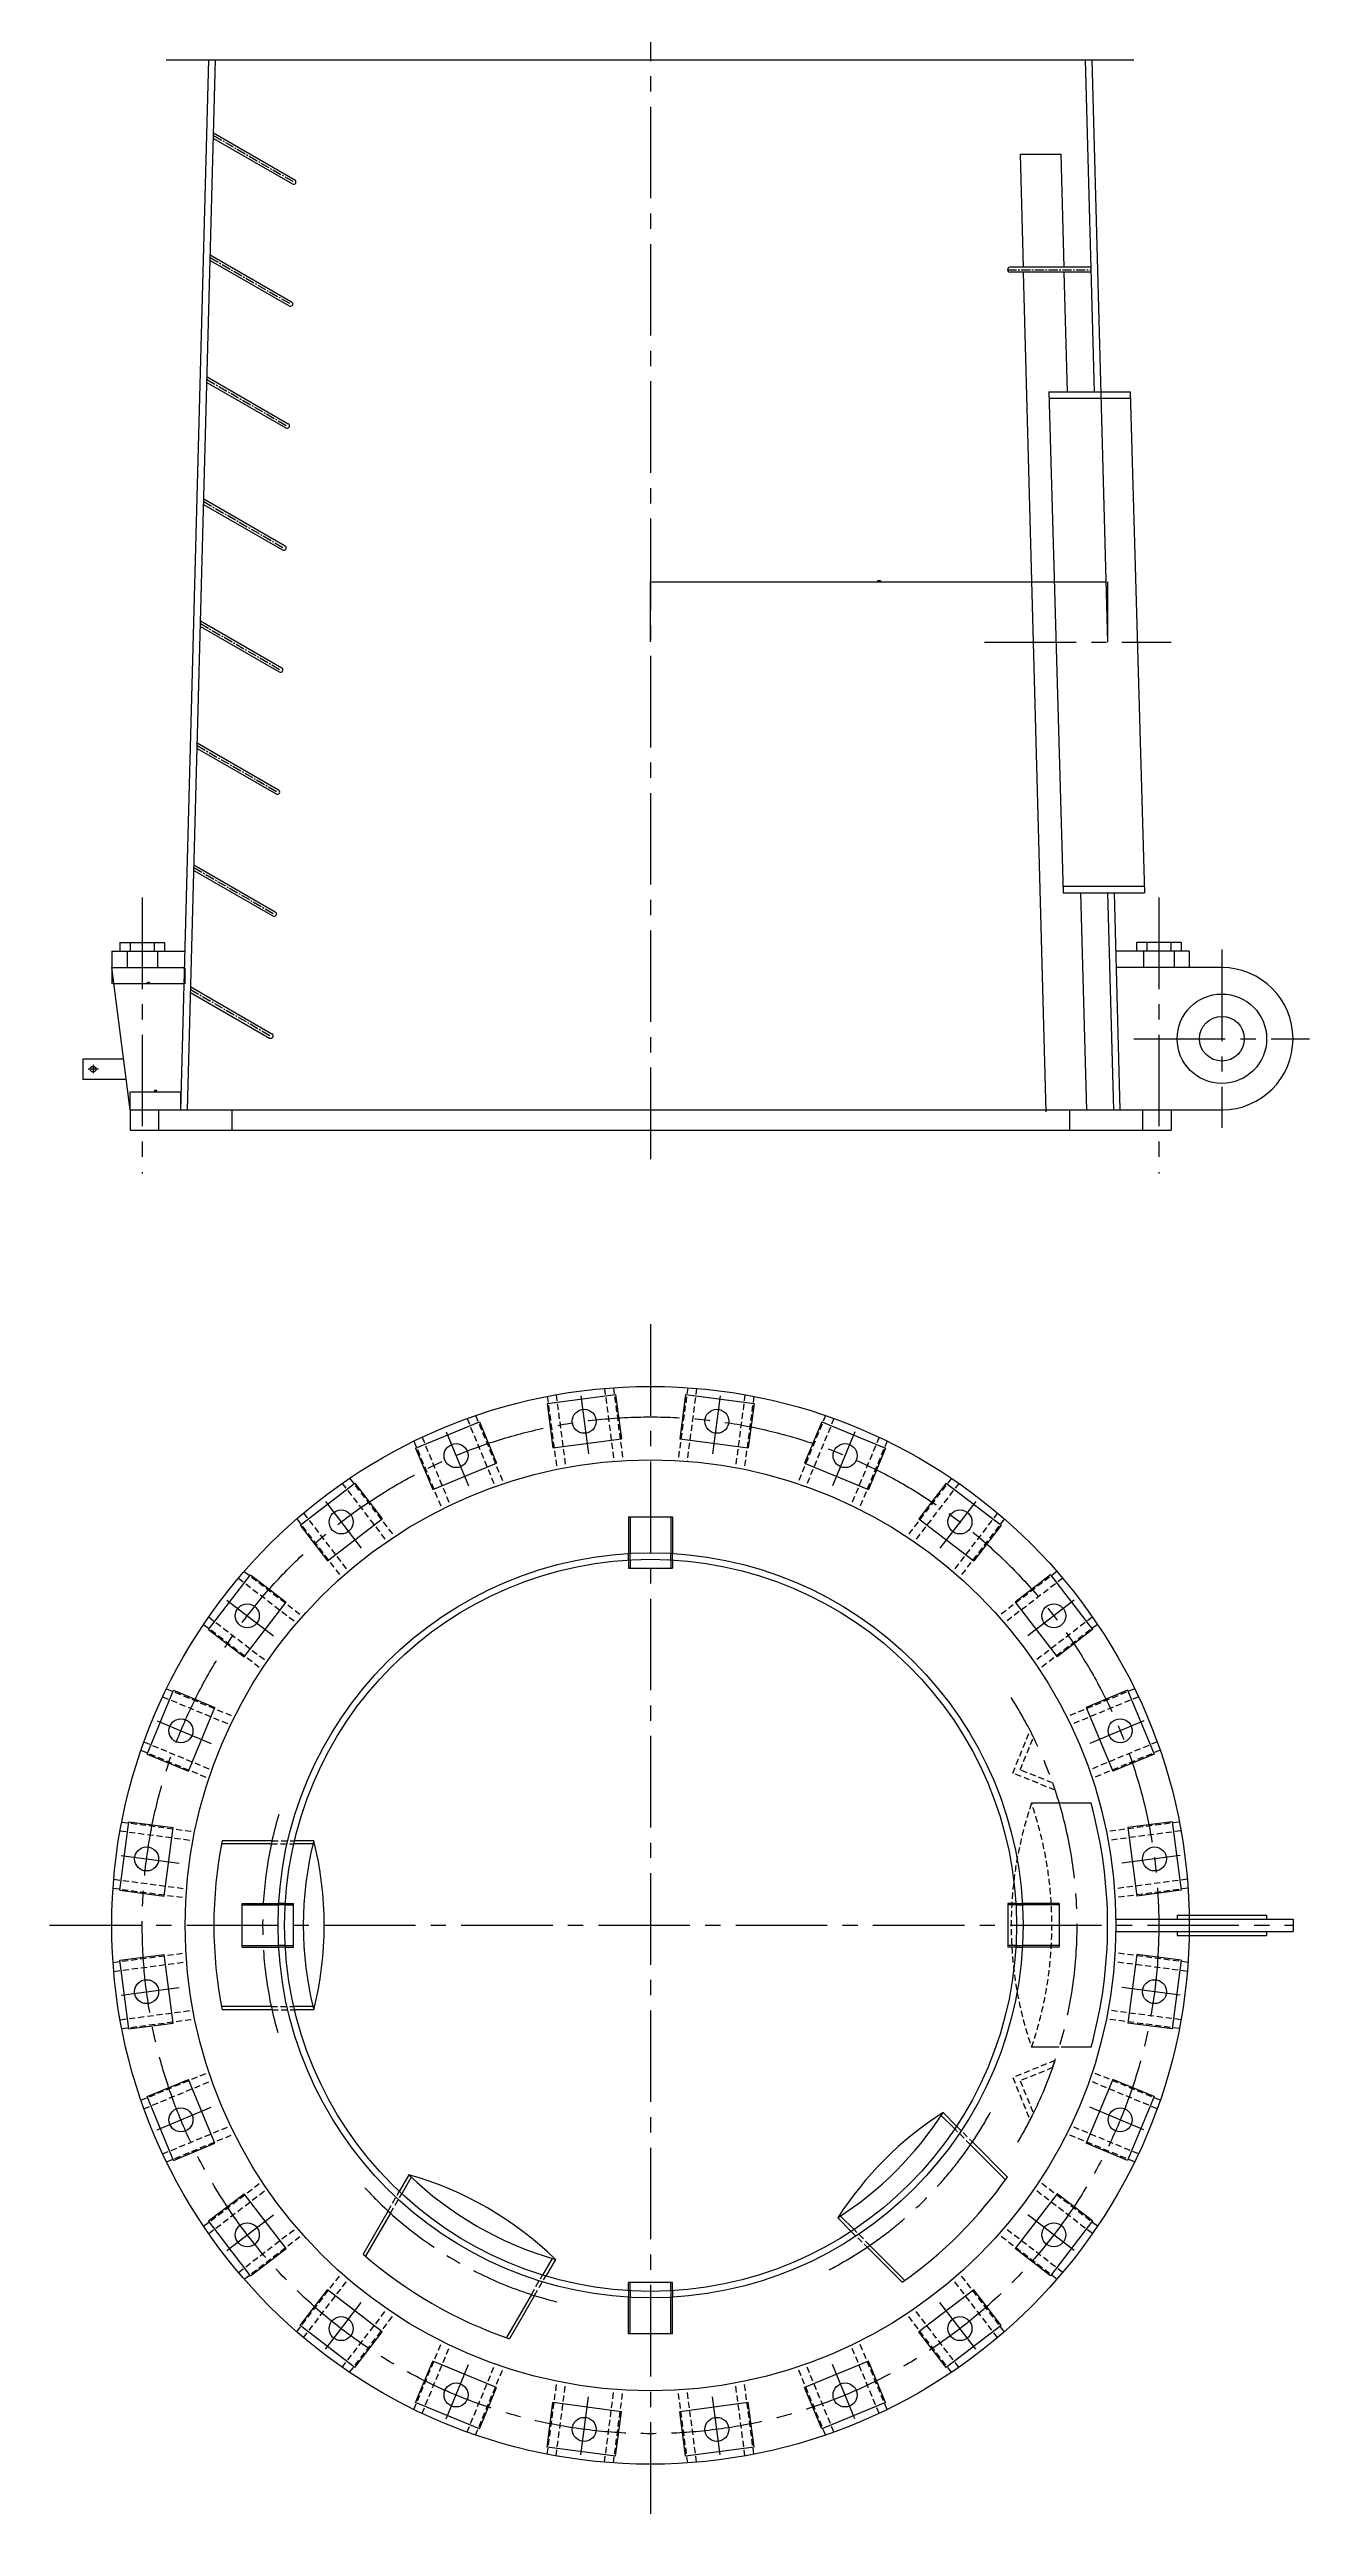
# Model space of a CAD drawing. Extents: x 45567 to 121349, y -17555 to 19241.
# Drawn here: x 59744 to 62843, y -16628 to -10537 of the extents above; entities that cross this region are included whole.
import ezdxf

# ---------------------------------------------------------------- set-up
doc = ezdxf.new("R2010")
doc.units = 0
doc.header["$LTSCALE"] = 30
doc.header["$MEASUREMENT"] = 0
doc.linetypes.add('CENTER2', pattern=[1.125, 0.75, -0.125, 0.125, -0.125])
doc.linetypes.add('DASHED', pattern=[0.75, 0.5, -0.25])
doc.layers.get('DEFPOINTS').update_dxf_attribs({"linetype": 'CONTINUOUS'})
for name, color, linetype in [('1', 2, 'CONTINUOUS'), ('2', 1, 'CONTINUOUS'), ('3', 3, 'CENTER2'), ('6', 4, 'DASHED')]:
    doc.layers.add(name, color=color, linetype=linetype)
doc.styles.add('HZ', font='simplex.shx', dxfattribs={"width": 0.75, "bigfont": 'SBTXT.shx'})
doc.dimstyles.new('STANDARD$0', dxfattribs={"dimtxt": 3.2, "dimasz": 2.8, "dimexe": 0.6, "dimexo": 0.6, "dimgap": 1, "dimtad": 1, "dimdec": 0, "dimzin": 0, "dimdsep": 46, "dimtxsty": 'HZ', "dimcen": 0.09, "dimadec": 0, "dimazin": 0, "dimtfac": 1, "dimtdec": 0, "dimtmove": 0, "dimatfit": 3, "dimfxl": 0, "dimtolj": 1, "dimtzin": 0, "dimarcsym": 0})

# ---------------------------------------------------------------- blocks, each defined once
blk = doc.blocks.new('*D600')
at = {"layer": '1', "color": 0, "lineweight": -2}
for p, q in [((61222.6, -11993.9), (61222.6, -11846.3)), ((62344.1, -11846.9), (61225.4, -11846.9)), ((62346.9, -11993.9), (62346.9, -11846.3))]:
    blk.add_line(p, q, dxfattribs=at)
at = {"layer": '1', "color": 0}
for points in [[(61225.4, -11846.4), (61225.4, -11847.4), (61222.6, -11846.9)], [(62344.1, -11846.4), (62344.1, -11847.4), (62346.9, -11846.9)]]:
    blk.add_solid(points, dxfattribs=at)
at = {"layer": 'DEFPOINTS', "color": 0}
for p in [(61222.6, -11846.9), (61222.6, -11994.5), (62346.9, -11994.5)]:
    blk.add_point(p, dxfattribs=at)
at = {"layer": '1', "color": 0, "insert": (61784.7, -11844.3), "char_height": 3.2, "attachment_point": 5, "style": 'HZ'}
blk.add_mtext('\\A1;1124', dxfattribs=at)
blk = doc.blocks.new('*D641')
at = {"layer": '1', "color": 0, "lineweight": -2}
for p, q in [((59897.6, -12795.1), (59897.6, -12834.8)), ((60074.2, -12834.2), (59900.4, -12834.2)), ((60077, -12795.1), (60077, -12834.8))]:
    blk.add_line(p, q, dxfattribs=at)
at = {"layer": '1', "color": 0}
for points in [[(59900.4, -12833.8), (59900.4, -12834.7), (59897.6, -12834.2)], [(60074.2, -12833.8), (60074.2, -12834.7), (60077, -12834.2)]]:
    blk.add_solid(points, dxfattribs=at)
at = {"layer": 'DEFPOINTS', "color": 0}
for p in [(59897.6, -12794.5), (59897.6, -12834.2), (60077, -12794.5)]:
    blk.add_point(p, dxfattribs=at)
at = {"layer": '1', "color": 0, "insert": (59987.3, -12831.6), "char_height": 3.2, "attachment_point": 5, "style": 'HZ'}
blk.add_mtext('\\A1;179', dxfattribs=at)
blk = doc.blocks.new('*D642')
at = {"layer": '1', "color": 0, "lineweight": -2}
for p, q in [((59942.6, -13143.9), (59942.6, -13099.5)), ((59945.4, -13100.1), (60064.8, -13100.1)), ((60067.6, -13143.5), (60067.6, -13099.5))]:
    blk.add_line(p, q, dxfattribs=at)
at = {"layer": '1', "color": 0}
for points in [[(59945.4, -13099.6), (59945.4, -13100.5), (59942.6, -13100.1)], [(60064.8, -13099.6), (60064.8, -13100.5), (60067.6, -13100.1)]]:
    blk.add_solid(points, dxfattribs=at)
at = {"layer": 'DEFPOINTS', "color": 0}
for p in [(59942.6, -13144.5), (60067.6, -13100.1), (60067.6, -13144.1)]:
    blk.add_point(p, dxfattribs=at)
at = {"layer": '1', "color": 0, "insert": (60005.1, -13097.5), "char_height": 3.2, "attachment_point": 5, "style": 'HZ'}
blk.add_mtext('\\A1;125', dxfattribs=at)

msp = doc.modelspace()

# ---------------------------------------------------------------- linework, layer by layer
at = {"layer": '1'}
msp.add_line((60031.385716, -10562.519854), (62411.023214, -10562.519854), dxfattribs=at)
at = {"layer": '2'}
for p, q in [((60067.620431, -13144.092555), (60136.628935, -10562.519854)), ((60083.614718, -13144.520102), (60152.63465, -10562.519854)), ((62314.40744, -11378.520102), (62292.594785, -10562.519854)), ((62346.879567, -11994.520102), (62308.6005, -10562.519854)), ((60147.473734, -10755.587077), (60341.686737, -10867.716006)), ((60147.838503, -10741.94127), (60347.686737, -10857.323702)), ((62132.331905, -10794.520102), (62232.367626, -10794.520102)), ((62139.763175, -11072.520102), (62132.331905, -10794.520102)), ((62239.798896, -11072.520102), (62232.367626, -10794.520102)), ((60139.454378, -11055.587077), (60333.667381, -11167.716006)), ((60139.819147, -11041.94127), (60339.667381, -11157.323702)), ((62306.388084, -11072.520102), (62106.388084, -11072.520102)), ((62306.388084, -11084.520102), (62106.388084, -11084.520102)), ((62195.269059, -13148.966719), (62140.083949, -11084.520102)), ((62247.97864, -11378.520102), (62240.119671, -11084.520102)), ((60131.435022, -11355.587077), (60325.648025, -11467.716006)), ((60131.79979, -11341.94127), (60331.648025, -11457.323702)), ((62201.691654, -11378.520102), (62237.180519, -12610.520102)), ((62201.691654, -11378.520102), (62401.774615, -11378.520102)), ((62401.774615, -11378.520102), (62437.263479, -12610.520102)), ((62202.152549, -11394.520102), (62402.23551, -11394.520102)), ((60123.415666, -11655.587077), (60317.628668, -11767.716006)), ((60123.780434, -11641.94127), (60323.628668, -11757.323702)), ((60115.396309, -11955.587077), (60309.609312, -12067.716006)), ((60115.761078, -11941.94127), (60315.609312, -12057.323702)), ((60107.376953, -12255.587077), (60301.589956, -12367.716006)), ((60107.741722, -12241.94127), (60307.589956, -12357.323702)), ((60099.722365, -12541.94127), (60299.5706, -12657.323702)), ((60099.357597, -12555.587077), (60293.5706, -12667.716006)), ((62236.719624, -12594.520102), (62436.802585, -12594.520102)), ((62237.180519, -12610.520102), (62437.263479, -12610.520102)), ((62295.23335, -13146.294554), (62280.911463, -12610.520102)), ((62361.614718, -13144.520102), (62347.340263, -12610.520102)), ((62377.609004, -13144.092555), (62363.345979, -12610.520102)), ((59897.614718, -12754.520102), (60078.034165, -12754.520102)), ((59897.614718, -12754.520102), (59897.614718, -12794.520102)), ((59917.614718, -12732.520102), (60027.614718, -12732.520102)), ((59917.614718, -12732.520102), (59917.614718, -12754.520102)), ((60027.614718, -12732.520102), (60027.614718, -12754.520102)), ((62547.614718, -12754.520102), (62367.19527, -12754.520102)), ((62527.614718, -12732.520102), (62417.614718, -12732.520102)), ((62417.614718, -12732.520102), (62417.614718, -12754.520102)), ((62527.614718, -12732.520102), (62527.614718, -12754.520102)), ((62547.614718, -12754.520102), (62547.614718, -12794.520102)), ((59897.614718, -12794.520102), (60076.964918, -12794.520102)), ((59942.614718, -13144.520102), (59897.614718, -12794.520102)), ((60091.703009, -12841.94127), (60291.551243, -12957.323702)), ((62627.609004, -12794.520102), (62368.264517, -12794.520102)), ((60091.33824, -12855.587077), (60285.551243, -12967.716006)), ((59926.543289, -13019.520102), (59826.543289, -13019.520102)), ((59826.543289, -13019.520102), (59826.543289, -13069.520102)), ((59932.97186, -13069.520102), (59826.543289, -13069.520102)), ((59942.614718, -13144.520102), (59942.614718, -13194.520102)), ((59942.614718, -13144.520102), (62627.609004, -13144.520102)), ((60192.614718, -13144.520102), (60192.614718, -13194.520102)), ((62252.614718, -13144.520102), (62252.614718, -13194.520102)), ((62502.614718, -13144.520102), (62502.614718, -13194.520102)), ((59942.614718, -13194.520102), (62502.614718, -13194.520102)), ((60968.005224, -13866.678188), (61136.55085, -13844.488735)), ((60968.005224, -13866.678188), (60982.363105, -13975.737123)), ((61136.55085, -13844.488735), (61150.908731, -13953.54767)), ((61308.678585, -13844.488735), (61294.320704, -13953.54767)), ((61308.678585, -13844.488735), (61477.224212, -13866.678188)), ((61477.224212, -13866.678188), (61462.866331, -13975.737123)), ((60644.683078, -13976.284308), (60801.742599, -13911.228124)), ((60801.742599, -13911.228124), (60843.837776, -14012.854873)), ((61643.486837, -13911.228124), (61601.391659, -14012.854873)), ((61643.486837, -13911.228124), (61800.546357, -13976.284308)), ((60644.683078, -13976.284308), (60686.778256, -14077.911056)), ((60982.363105, -13975.737123), (61150.908731, -13953.54767)), ((61294.320704, -13953.54767), (61462.866331, -13975.737123)), ((61800.546357, -13976.284308), (61758.45118, -14077.911056)), ((60360.746019, -14165.837618), (60495.616087, -14062.348175)), ((60495.616087, -14062.348175), (60562.579844, -14149.617043)), ((60686.778256, -14077.911056), (60843.837776, -14012.854873)), ((61601.391659, -14012.854873), (61758.45118, -14077.911056)), ((61949.613349, -14062.348175), (61882.649591, -14149.617043)), ((61949.613349, -14062.348175), (62084.483416, -14165.837618)), ((60360.746019, -14165.837618), (60427.709776, -14253.106486)), ((60427.709776, -14253.106486), (60562.579844, -14149.617043)), ((61168.614718, -14144.869356), (61168.614718, -14235.012094)), ((61168.614718, -14144.869356), (61276.614718, -14144.869356)), ((61172.614718, -14144.869356), (61172.614718, -14234.784653)), ((61272.614718, -14144.869356), (61272.614718, -14234.784653)), ((61276.614718, -14144.869356), (61276.614718, -14235.012094)), ((61882.649591, -14149.617043), (62017.519659, -14253.106486)), ((62084.483416, -14165.837618), (62017.519659, -14253.106486)), ((61168.614718, -14251.040467), (61168.614718, -14271.040467)), ((61172.614718, -14250.808968), (61172.614718, -14271.040467)), ((61272.614718, -14250.808968), (61272.614718, -14271.040467)), ((61276.614718, -14251.040467), (61276.614718, -14271.040467)), ((60135.543887, -14422.420375), (60239.03333, -14287.550307)), ((60239.03333, -14287.550307), (60326.302197, -14354.514064)), ((61168.614718, -14271.040467), (61276.614718, -14271.040467)), ((62206.196105, -14287.550307), (62118.927238, -14354.514064)), ((62206.196105, -14287.550307), (62309.685548, -14422.420375)), ((60222.812755, -14489.384132), (60326.302197, -14354.514064)), ((62118.927238, -14354.514064), (62222.416681, -14489.384132)), ((60135.543887, -14422.420375), (60222.812755, -14489.384132)), ((62309.685548, -14422.420375), (62222.416681, -14489.384132)), ((59984.423836, -14728.546887), (60049.480019, -14571.487366)), ((60049.480019, -14571.487366), (60151.106768, -14613.582544)), ((60086.050585, -14770.642065), (60151.106768, -14613.582544)), ((62395.749416, -14571.487366), (62294.122667, -14613.582544)), ((62294.122667, -14613.582544), (62359.178851, -14770.642065)), ((62395.749416, -14571.487366), (62460.805599, -14728.546887)), ((59984.423836, -14728.546887), (60086.050585, -14770.642065)), ((62460.805599, -14728.546887), (62359.178851, -14770.642065)), ((62305.839533, -14849.419006), (62227.801765, -14849.419006)), ((59917.684447, -15063.355138), (59939.8739, -14894.809512)), ((59939.8739, -14894.809512), (60048.932835, -14909.167393)), ((60026.743382, -15077.713019), (60048.932835, -14909.167393)), ((62505.355535, -14894.809512), (62396.296601, -14909.167393)), ((62396.296601, -14909.167393), (62418.486053, -15077.713019)), ((62505.355535, -14894.809512), (62527.544988, -15063.355138)), ((60289.814632, -14949.419006), (60167.400995, -14949.419006)), ((60291.565847, -14941.419006), (60168.948736, -14941.419006)), ((60392.364153, -14949.419006), (60345.118279, -14949.419006)), ((60394.332157, -14941.419006), (60346.980091, -14941.419006)), ((59917.684447, -15063.355138), (60026.743382, -15077.713019)), ((60218.065067, -15095.419006), (60308.207806, -15095.419006)), ((60218.065067, -15203.419006), (60218.065067, -15095.419006)), ((60218.065067, -15099.419006), (60307.980364, -15099.419006)), ((60324.00468, -15099.419006), (60344.236178, -15099.419006)), ((60324.236178, -15095.419006), (60344.236178, -15095.419006)), ((60344.236178, -15203.419006), (60344.236178, -15095.419006)), ((62100.993257, -15095.419006), (62100.993257, -15203.419006)), ((62120.993257, -15095.419006), (62100.993257, -15095.419006)), ((62121.224755, -15099.419006), (62100.993257, -15099.419006)), ((62227.164368, -15095.419006), (62137.021629, -15095.419006)), ((62227.164368, -15099.419006), (62137.249071, -15099.419006)), ((62227.164368, -15095.419006), (62227.164368, -15203.419006)), ((62527.544988, -15063.355138), (62418.486053, -15077.713019)), ((62367.016417, -15134.419006), (62802.609004, -15134.419006)), ((62367.016417, -15164.419006), (62802.609004, -15164.419006)), ((62517.609004, -15124.419006), (62517.609004, -15134.419006)), ((62517.609004, -15124.419006), (62737.609004, -15124.419006)), ((62517.609004, -15164.419006), (62517.609004, -15174.419006)), ((62737.609004, -15124.419006), (62737.609004, -15134.419006)), ((62737.609004, -15164.419006), (62737.609004, -15174.419006)), ((62802.609004, -15134.419006), (62802.609004, -15164.419006)), ((59917.684447, -15235.482874), (60026.743382, -15221.124992)), ((60048.932835, -15389.670619), (60026.743382, -15221.124992)), ((60218.065067, -15199.419006), (60307.980364, -15199.419006)), ((60218.065067, -15203.419006), (60308.207806, -15203.419006)), ((60324.00468, -15199.419006), (60344.236178, -15199.419006)), ((60324.236178, -15203.419006), (60344.236178, -15203.419006)), ((62121.224755, -15199.419006), (62100.993257, -15199.419006)), ((62120.993257, -15203.419006), (62100.993257, -15203.419006)), ((62227.164368, -15203.419006), (62137.021629, -15203.419006)), ((62227.164368, -15199.419006), (62137.249071, -15199.419006)), ((62418.486053, -15221.124992), (62396.296601, -15389.670619)), ((62527.544988, -15235.482874), (62418.486053, -15221.124992)), ((62517.609004, -15174.419006), (62737.609004, -15174.419006)), ((59939.8739, -15404.0285), (59917.684447, -15235.482874)), ((62527.544988, -15235.482874), (62505.355535, -15404.0285)), ((59939.8739, -15404.0285), (60048.932835, -15389.670619)), ((60289.814632, -15349.419006), (60167.400995, -15349.419006)), ((60291.565847, -15357.419006), (60168.948736, -15357.419006)), ((60392.364153, -15349.419006), (60345.118279, -15349.419006)), ((60394.332157, -15357.419006), (60346.980091, -15357.419006)), ((62505.355535, -15404.0285), (62396.296601, -15389.670619)), ((62305.839533, -15449.419006), (62232.709286, -15449.419006)), ((59984.423836, -15570.291125), (60086.050585, -15528.195947)), ((60151.106768, -15685.255468), (60086.050585, -15528.195947)), ((62359.178851, -15528.195947), (62294.122667, -15685.255468)), ((62460.805599, -15570.291125), (62359.178851, -15528.195947)), ((60049.480019, -15727.350645), (59984.423836, -15570.291125)), ((62460.805599, -15570.291125), (62395.749416, -15727.350645)), ((61970.607954, -15649.924869), (61937.41297, -15616.729885)), ((61975.116775, -15643.119982), (61941.857187, -15609.860393)), ((60049.480019, -15727.350645), (60151.106768, -15685.255468)), ((62095.641729, -15774.958643), (62009.491498, -15688.808413)), ((62100.342393, -15768.345599), (62014.067749, -15682.070955)), ((62395.749416, -15727.350645), (62294.122667, -15685.255468)), ((60628.340153, -15762.732745), (60604.66412, -15803.740837)), ((60634.284355, -15768.437086), (60610.661418, -15809.353214)), ((60135.543887, -15876.417637), (60222.812755, -15809.45388)), ((60326.302197, -15944.323948), (60222.812755, -15809.45388)), ((62222.416681, -15809.45388), (62118.927238, -15944.323948)), ((62309.685548, -15876.417637), (62222.416681, -15809.45388)), ((60239.03333, -16011.287705), (60135.543887, -15876.417637)), ((60576.956998, -15851.73098), (60515.648443, -15957.920513)), ((60583.009594, -15857.247577), (60521.802776, -15963.260896)), ((61716.315693, -15901.921063), (61683.056105, -15868.661475)), ((61723.12058, -15897.412242), (61689.925597, -15864.217259)), ((62309.685548, -15876.417637), (62206.196105, -16011.287705)), ((60239.03333, -16011.287705), (60326.302197, -15944.323948)), ((61841.541311, -16027.146681), (61755.266667, -15940.872037)), ((61848.154355, -16022.446017), (61762.004125, -15936.295786)), ((62206.196105, -16011.287705), (62118.927238, -15944.323948)), ((60980.694516, -15968.437086), (60957.071579, -16009.353214)), ((60988.606721, -15970.732745), (60964.930688, -16011.740837)), ((60360.746019, -16133.000394), (60427.709776, -16045.731526)), ((60562.579844, -16149.220969), (60427.709776, -16045.731526)), ((60929.419756, -16057.247577), (60868.212937, -16163.260896)), ((60937.223566, -16059.73098), (60875.915011, -16165.920513)), ((61276.614718, -16027.797545), (61168.614718, -16027.797545)), ((61168.614718, -16047.797545), (61168.614718, -16027.797545)), ((61168.614718, -16153.968656), (61168.614718, -16063.825918)), ((61172.614718, -16048.029044), (61172.614718, -16027.797545)), ((61172.614718, -16153.968656), (61172.614718, -16064.053359)), ((61272.614718, -16048.029044), (61272.614718, -16027.797545)), ((61272.614718, -16153.968656), (61272.614718, -16064.053359)), ((61276.614718, -16047.797545), (61276.614718, -16027.797545)), ((61276.614718, -16153.968656), (61276.614718, -16063.825918)), ((62017.519659, -16045.731526), (61882.649591, -16149.220969)), ((62084.483416, -16133.000394), (62017.519659, -16045.731526)), ((60495.616087, -16236.489836), (60360.746019, -16133.000394)), ((62084.483416, -16133.000394), (61949.613349, -16236.489836)), ((60495.616087, -16236.489836), (60562.579844, -16149.220969)), ((61276.614718, -16153.968656), (61168.614718, -16153.968656)), ((61949.613349, -16236.489836), (61882.649591, -16149.220969)), ((60644.683078, -16322.553704), (60686.778256, -16220.926956)), ((60843.837776, -16285.983139), (60686.778256, -16220.926956)), ((61758.45118, -16220.926956), (61601.391659, -16285.983139)), ((61800.546357, -16322.553704), (61758.45118, -16220.926956)), ((60801.742599, -16387.609888), (60843.837776, -16285.983139)), ((61643.486837, -16387.609888), (61601.391659, -16285.983139)), ((60801.742599, -16387.609888), (60644.683078, -16322.553704)), ((60968.005224, -16432.159824), (60982.363105, -16323.100889)), ((61150.908731, -16345.290342), (60982.363105, -16323.100889)), ((61136.55085, -16454.349276), (61150.908731, -16345.290342)), ((61462.866331, -16323.100889), (61294.320704, -16345.290342)), ((61308.678585, -16454.349276), (61294.320704, -16345.290342)), ((61477.224212, -16432.159824), (61462.866331, -16323.100889)), ((61800.546357, -16322.553704), (61643.486837, -16387.609888)), ((61136.55085, -16454.349276), (60968.005224, -16432.159824)), ((61477.224212, -16432.159824), (61308.678585, -16454.349276))]:
    msp.add_line(p, q, dxfattribs=at)
for centre, radius in [((62627.609004, -12969.520102), 110), ((62627.609004, -12969.520102), 55), ((59851.543289, -13044.520102), 7), ((61222.614718, -15149.419006), 1325), ((61059.456977, -13910.112929), 29.5), ((61385.772458, -13910.112929), 29.5), ((61222.614718, -15149.419006), 1144.5), ((60744.260427, -13994.56959), 29.5), ((61700.969008, -13994.56959), 29.5), ((60461.662931, -14157.727331), 29.5), ((61983.566504, -14157.727331), 29.5), ((61222.614718, -15149.419006), 916), ((61222.614718, -15149.419006), 900), ((60230.923042, -14388.46722), 29.5), ((62214.306393, -14388.46722), 29.5), ((60067.765302, -14671.064715), 29.5), ((62377.464133, -14671.064715), 29.5), ((59983.308641, -14986.261266), 29.5), ((62461.920794, -14986.261266), 29.5), ((59983.308641, -15312.576746), 29.5), ((62461.920794, -15312.576746), 29.5), ((60067.765302, -15627.773296), 29.5), ((62377.464133, -15627.773296), 29.5), ((60230.923042, -15910.370792), 29.5), ((62214.306393, -15910.370792), 29.5), ((60461.662931, -16141.110681), 29.5), ((61983.566504, -16141.110681), 29.5), ((60744.260427, -16304.268422), 29.5), ((61700.969008, -16304.268422), 29.5), ((61059.456977, -16388.725083), 29.5), ((61385.772458, -16388.725083), 29.5)]:
    msp.add_circle(centre, radius, dxfattribs=at)
for centre, radius, start, end in [((60344.686737, -10862.519854), 6, 240.0000000001, 60.0000000001), ((62106.388084, -11078.520102), 6, 90, 270), ((60336.667381, -11162.519854), 6, 240.0000000001, 60.0000000001), ((60328.648025, -11462.519854), 6, 240.0000000001, 60.0000000001), ((60320.628668, -11762.519854), 6, 240.0000000001, 60.0000000001), ((60312.609312, -12062.519854), 6, 240.0000000001, 60.0000000001), ((60304.589956, -12362.519854), 6, 240.0000000001, 60.0000000001), ((60296.5706, -12662.519854), 6, 240.0000000001, 60.0000000001), ((62627.609004, -12969.520102), 175, 270, 90), ((60288.551243, -12962.519854), 6, 240.0000000001, 60.0000000001), ((61222.614718, -15149.419006), 1124, 344.5198855378, 15.4801144622), ((61222.614718, -15149.419006), 1074, 168.8330467539, 191.1669532461), ((61222.614718, -15149.419006), 854, 165.9032664334, 194.0967335666), ((59566.049597, -15149.419006), 854, 345.9032664334, 14.0967335666), ((61222.614718, -15149.419006), 854, 302.6263748838, 327.3736251162), ((62402.298574, -16329.102862), 854, 122.6263748838, 147.3736251162), ((61222.614718, -15149.419006), 854, 225.9032664334, 254.0967335666), ((60394.332157, -16584.046484), 854, 45.9032664334, 74.0967335666), ((61222.614718, -15149.419006), 1074, 305.1894430333, 324.8105569667), ((61222.614718, -15149.419006), 1074, 228.8330467539, 251.1669532461)]:
    msp.add_arc(centre, radius, start, end, dxfattribs=at)
at = {"layer": '3', "ltscale": 10}
for p, q in [((61222.614718, -7640.560117), (61222.614718, -13301.116049)), ((62044.146088, -11994.520102), (62502.614718, -11994.520102)), ((59972.614718, -12622.329721), (59972.614718, -13300.700685)), ((62472.614718, -12622.329721), (62472.614718, -13300.700685)), ((59935.114718, -12754.520102), (59935.114718, -12794.520102)), ((59943.114718, -12732.520102), (59943.114718, -12754.520102)), ((60002.114718, -12732.520102), (60002.114718, -12754.520102)), ((60010.114718, -12754.520102), (60010.114718, -12794.520102)), ((62435.114718, -12754.520102), (62435.114718, -12794.520102)), ((62443.114718, -12732.520102), (62443.114718, -12754.520102)), ((62502.114718, -12732.520102), (62502.114718, -12754.520102)), ((62510.114718, -12754.520102), (62510.114718, -12794.520102)), ((62627.609004, -12750.28802), (62627.609004, -13188.752183)), ((62411.004657, -12969.520102), (62843.083709, -12969.520102)), ((59865.310822, -13044.520102), (59839.483388, -13044.520102)), ((59851.543289, -13033.673932), (59851.543289, -13054.225555)), ((60012.614718, -13144.520102), (60012.614718, -13194.520102)), ((62432.614718, -13144.520102), (62432.614718, -13194.520102)), ((61222.614718, -13671.302481), (61222.614718, -16627.535531)), ((61051.182966, -13847.265572), (61070.000218, -13990.196796)), ((61394.046469, -13847.265572), (61375.229217, -13990.196796)), ((60720.002253, -13936.005177), (60775.171646, -14069.195874)), ((61725.227182, -13936.005177), (61670.057789, -14069.195874)), ((60423.073749, -14107.436929), (60510.83558, -14221.810373)), ((62022.155686, -14107.436929), (61934.393856, -14221.810373)), ((60180.63264, -14349.878037), (60295.006085, -14437.639868)), ((62264.596795, -14349.878037), (62150.22335, -14437.639868)), ((60009.200889, -14646.806541), (60142.391586, -14701.975934)), ((62436.028547, -14646.806541), (62302.837849, -14701.975934)), ((62227.801765, -14849.419006), (62159.579039, -14849.419006)), ((59920.461284, -14977.987254), (60063.392508, -14996.804507)), ((62524.768151, -14977.987254), (62381.836927, -14996.804507)), ((59744.498193, -15149.419006), (62802.609004, -15149.419006)), ((59920.461284, -15320.850758), (60063.392508, -15302.033505)), ((62524.768151, -15320.850758), (62381.836927, -15302.033505)), ((62227.801765, -15449.419006), (62159.579039, -15449.419006)), ((60009.200889, -15652.031471), (60142.391586, -15596.862077)), ((62436.028547, -15652.031471), (62302.837849, -15596.862077)), ((60180.63264, -15948.959975), (60295.006085, -15861.198144)), ((62264.596795, -15948.959975), (62150.22335, -15861.198144)), ((60423.073749, -16191.401083), (60510.83558, -16077.027639)), ((62022.155686, -16191.401083), (61934.393856, -16077.027639)), ((60720.002253, -16362.832835), (60775.171646, -16229.642138)), ((61725.227182, -16362.832835), (61670.057789, -16229.642138)), ((61051.182966, -16451.572439), (61070.000218, -16308.641216)), ((61394.046469, -16451.572439), (61375.229217, -16308.641216))]:
    msp.add_line(p, q, dxfattribs=at)
at = {"layer": '3'}
for p, q in [((60147.656119, -10748.764173), (60344.686737, -10862.519854)), ((60139.636762, -11048.764173), (60336.667381, -11162.519854)), ((62100.388084, -11078.520102), (62306.388084, -11078.520102)), ((60131.617406, -11348.764173), (60328.648025, -11462.519854)), ((60123.59805, -11648.764173), (60320.628668, -11762.519854)), ((60115.578694, -11948.764173), (60312.609312, -12062.519854)), ((60107.559337, -12248.764173), (60304.589956, -12362.519854)), ((60099.539981, -12548.764173), (60296.5706, -12662.519854)), ((60091.520625, -12848.764173), (60288.551243, -12962.519854))]:
    msp.add_line(p, q, dxfattribs=at)
at = {"layer": '3', "ltscale": 10}
msp.add_circle((61222.614718, -15149.419006), 1250, dxfattribs=at)
for radius, start, end in [(1049, 329.4565820921, 32.2617456408), (954, 163.400262724, 196.0126834512), (954, 297.3955880017, 332.8095365896), (954, 222.5549983636, 256.0126834511)]:
    msp.add_arc((61222.614718, -15149.419006), radius, start, end, dxfattribs=at)
at = {"layer": '6'}
for p, q in [((60968.700544, -13848.975777), (60992.134437, -14026.973867)), ((60990.358231, -13844.933696), (61013.946224, -14024.102291)), ((61109.331614, -13829.270553), (61132.919607, -14008.439148)), ((61131.297501, -13827.569481), (61154.731394, -14005.567571)), ((61313.931934, -13827.569481), (61290.498041, -14005.567571)), ((61335.897821, -13829.270553), (61312.309828, -14008.439148)), ((61454.871204, -13844.933696), (61431.283211, -14024.102291)), ((61476.528891, -13848.975777), (61453.094998, -14026.973867)), ((60771.51208, -13903.573345), (60840.668577, -14070.531896)), ((60792.289228, -13896.245046), (60860.993926, -14062.112861)), ((61652.940207, -13896.245046), (61584.235509, -14062.112861)), ((61673.717355, -13903.573345), (61604.560859, -14070.531896)), ((60640.772985, -13959.005129), (60709.477683, -14124.872944)), ((60660.646536, -13949.495357), (60729.803033, -14116.453908)), ((61784.582899, -13949.495357), (61715.426403, -14116.453908)), ((61804.456451, -13959.005129), (61735.751752, -14124.872944)), ((60464.434446, -14062.77846), (60574.446544, -14206.149019)), ((60482.606926, -14050.322346), (60591.900318, -14192.756267)), ((61962.622509, -14050.322346), (61853.329118, -14192.756267)), ((61980.79499, -14062.77846), (61870.782891, -14206.149019)), ((60352.496978, -14150.15922), (60461.79037, -14292.593142)), ((60369.232045, -14135.829832), (60479.244143, -14279.20039)), ((62075.99739, -14135.829832), (61965.985292, -14279.20039)), ((62092.732457, -14150.15922), (61983.439065, -14292.593142)), ((61168.614718, -14251.040467), (61168.614718, -14235.012094)), ((61172.614718, -14250.808968), (61172.614718, -14234.784653)), ((61272.614718, -14250.808968), (61272.614718, -14234.784653)), ((61276.614718, -14251.040467), (61276.614718, -14235.012094)), ((60209.025544, -14296.036333), (60352.396102, -14406.048432)), ((60223.354932, -14279.301266), (60365.788853, -14388.594658)), ((62221.874503, -14279.301266), (62079.440582, -14388.594658)), ((62236.203892, -14296.036333), (62092.833333, -14406.048432)), ((60123.518058, -14409.411214), (60265.951979, -14518.704606)), ((60135.974172, -14391.238734), (60279.34473, -14501.250833)), ((62309.255263, -14391.238734), (62165.884705, -14501.250833)), ((62321.711378, -14409.411214), (62179.277456, -14518.704606)), ((60022.691069, -14587.450825), (60189.64962, -14656.607321)), ((60032.200841, -14567.577273), (60198.068655, -14636.281971)), ((62413.028594, -14567.577273), (62247.16078, -14636.281971)), ((62422.538367, -14587.450825), (62255.579815, -14656.607321)), ((62113.5317, -14774.974605), (62155.790684, -14670.27016)), ((62155.790684, -14670.27016), (62163.941067, -14687.482345)), ((59969.440758, -14719.093516), (60135.308572, -14787.798215)), ((59976.769057, -14698.316369), (60143.727608, -14767.472865)), ((62131.753947, -14767.231886), (62163.941067, -14687.482345)), ((62468.460378, -14698.316369), (62301.501827, -14767.472865)), ((62475.788677, -14719.093516), (62309.920863, -14787.798215)), ((62217.534648, -14816.950463), (62113.5317, -14774.974605)), ((62211.503488, -14799.419006), (62131.753947, -14767.231886)), ((62211.503488, -14799.419006), (62217.534648, -14816.950463)), ((59918.129408, -14917.162519), (60097.298002, -14940.750512)), ((59922.171488, -14895.504832), (60100.169579, -14918.938725)), ((62523.057947, -14895.504832), (62345.059857, -14918.938725)), ((62527.100028, -14917.162519), (62347.931433, -14940.750512)), ((60289.814632, -14949.419006), (60345.118279, -14949.419006)), ((60291.565847, -14941.419006), (60346.980091, -14941.419006)), ((59902.466264, -15036.135903), (60081.634859, -15059.723896)), ((62542.763171, -15036.135903), (62363.594576, -15059.723896)), ((59900.765193, -15058.101789), (60078.763283, -15081.535682)), ((60324.00468, -15099.419006), (60307.980364, -15099.419006)), ((60324.236178, -15095.419006), (60308.207806, -15095.419006)), ((62120.993257, -15095.419006), (62137.021629, -15095.419006)), ((62121.224755, -15099.419006), (62137.249071, -15099.419006)), ((62544.464242, -15058.101789), (62366.466152, -15081.535682)), ((59900.765193, -15240.736223), (60078.763283, -15217.302329)), ((60324.00468, -15199.419006), (60307.980364, -15199.419006)), ((60324.236178, -15203.419006), (60308.207806, -15203.419006)), ((62120.993257, -15203.419006), (62137.021629, -15203.419006)), ((62121.224755, -15199.419006), (62137.249071, -15199.419006)), ((62544.464242, -15240.736223), (62366.466152, -15217.302329)), ((59902.466264, -15262.702109), (60081.634859, -15239.114116)), ((62542.763171, -15262.702109), (62363.594576, -15239.114116)), ((59918.129408, -15381.675493), (60097.298002, -15358.0875)), ((59922.171488, -15403.33318), (60100.169579, -15379.899287)), ((60289.814632, -15349.419006), (60345.118279, -15349.419006)), ((60291.565847, -15357.419006), (60346.980091, -15357.419006)), ((62523.057947, -15403.33318), (62345.059857, -15379.899287)), ((62527.100028, -15381.675493), (62347.931433, -15358.0875)), ((59969.440758, -15579.744496), (60135.308572, -15511.039797)), ((62217.534648, -15481.887549), (62113.5317, -15523.863407)), ((62113.5317, -15523.863407), (62155.790684, -15628.567852)), ((62211.503488, -15499.419006), (62131.753947, -15531.606126)), ((62211.503488, -15499.419006), (62217.534648, -15481.887549)), ((62475.788677, -15579.744496), (62309.920863, -15511.039797)), ((59976.769057, -15600.521643), (60143.727608, -15531.365147)), ((62131.753947, -15531.606126), (62163.941067, -15611.355667)), ((62468.460378, -15600.521643), (62301.501827, -15531.365147)), ((60022.691069, -15711.387187), (60189.64962, -15642.230691)), ((62009.491498, -15688.808413), (61970.607954, -15649.924869)), ((61975.116775, -15643.119982), (62014.067749, -15682.070955)), ((62155.790684, -15628.567852), (62163.941067, -15611.355667)), ((62422.538367, -15711.387187), (62255.579815, -15642.230691)), ((60032.200841, -15731.260739), (60198.068655, -15662.556041)), ((62413.028594, -15731.260739), (62247.16078, -15662.556041)), ((60123.518058, -15889.426798), (60265.951979, -15780.133406)), ((60135.974172, -15907.599278), (60279.34473, -15797.587179)), ((60576.956998, -15851.73098), (60604.66412, -15803.740837)), ((60583.009594, -15857.247577), (60610.661418, -15809.353214)), ((62309.255263, -15907.599278), (62165.884705, -15797.587179)), ((62321.711378, -15889.426798), (62179.277456, -15780.133406)), ((60209.025544, -16002.801679), (60352.396102, -15892.78958)), ((62236.203892, -16002.801679), (62092.833333, -15892.78958)), ((60223.354932, -16019.536745), (60365.788853, -15910.243354)), ((61716.315693, -15901.921063), (61755.266667, -15940.872037)), ((61762.004125, -15936.295786), (61723.12058, -15897.412242)), ((62221.874503, -16019.536745), (62079.440582, -15910.243354)), ((60352.496978, -16148.678792), (60461.79037, -16006.24487)), ((60929.419756, -16057.247577), (60957.071579, -16009.353214)), ((60937.223566, -16059.73098), (60964.930688, -16011.740837)), ((62092.732457, -16148.678792), (61983.439065, -16006.24487)), ((60369.232045, -16163.00818), (60479.244143, -16019.637622)), ((61168.614718, -16047.797545), (61168.614718, -16063.825918)), ((61172.614718, -16048.029044), (61172.614718, -16064.053359)), ((61272.614718, -16048.029044), (61272.614718, -16064.053359)), ((61276.614718, -16047.797545), (61276.614718, -16063.825918)), ((62075.99739, -16163.00818), (61965.985292, -16019.637622)), ((60464.434446, -16236.059551), (60574.446544, -16092.688993)), ((60482.606926, -16248.515666), (60591.900318, -16106.081745)), ((61962.622509, -16248.515666), (61853.329118, -16106.081745)), ((61980.79499, -16236.059551), (61870.782891, -16092.688993)), ((60640.772985, -16339.832883), (60709.477683, -16173.965068)), ((60660.646536, -16349.342655), (60729.803033, -16182.384104)), ((61784.582899, -16349.342655), (61715.426403, -16182.384104)), ((61804.456451, -16339.832883), (61735.751752, -16173.965068)), ((60771.51208, -16395.264667), (60840.668577, -16228.306116)), ((60792.289228, -16402.592965), (60860.993926, -16236.725151)), ((61652.940207, -16402.592965), (61584.235509, -16236.725151)), ((61673.717355, -16395.264667), (61604.560859, -16228.306116)), ((60968.700544, -16449.862235), (60992.134437, -16271.864145)), ((60990.358231, -16453.904316), (61013.946224, -16274.735721)), ((61109.331614, -16469.567459), (61132.919607, -16290.398864)), ((61131.297501, -16471.268531), (61154.731394, -16293.27044)), ((61313.931934, -16471.268531), (61290.498041, -16293.27044)), ((61335.897821, -16469.567459), (61312.309828, -16290.398864)), ((61454.871204, -16453.904316), (61431.283211, -16274.735721)), ((61476.528891, -16449.862235), (61453.094998, -16271.864145))]:
    msp.add_line(p, q, dxfattribs=at)
for centre, start, end in [((63033.521829, -15149.419006), 161.0540942014, 198.9459057986), ((61285.636249, -15149.419006), 341.0540942014, 18.9459057986)]:
    msp.add_arc(centre, 924, start, end, dxfattribs=at)

# ---------------------------------------------------------------- dimensions: what is measured, and where the dimension line sits
at = {"layer": '1'}
for base, p1, p2, picture, middle in [((61222.614718, -11846.883416), (62346.879567, -11994.520102), (61222.614718, -11994.520102), '*D600', (61784.747143, -11844.283416)), ((59897.614718, -12834.246564), (60076.964918, -12794.520102), (59897.614718, -12794.520102), '*D641', (59987.289818, -12831.646564)), ((60067.620431, -13100.078492), (59942.614718, -13144.520102), (60067.620431, -13144.092555), '*D642', (60005.117574, -13097.478492))]:
    dim = msp.add_linear_dim(base=base, p1=p1, p2=p2, dimstyle='STANDARD$0', dxfattribs=at)
    dim.commit()
    dim.dimension.update_dxf_attribs({"geometry": picture, "text_midpoint": middle})

doc.saveas('drawing.dxf')
